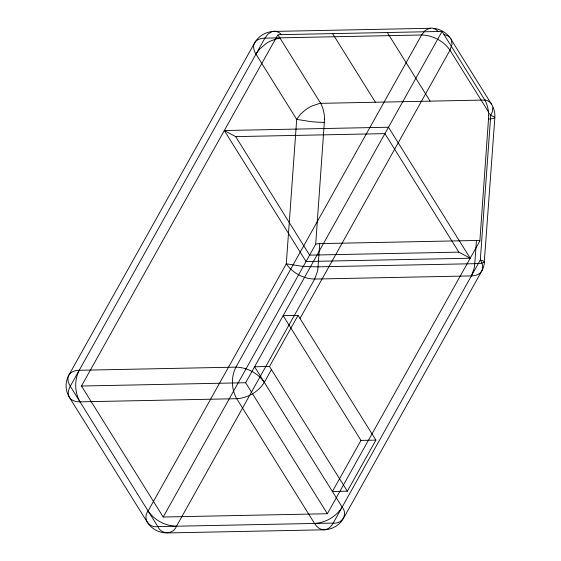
<?xml version="1.0" encoding="UTF-8"?>
<svg xmlns="http://www.w3.org/2000/svg" width="561" height="561" viewBox="0 0 561 561"><rect width="100%" height="100%" fill="white"/><g stroke="black" fill="none" stroke-linecap="round" stroke-linejoin="round"><path stroke-width="0.84" d="M277.513 35.371L81.471 386.024L163.195 517.018L315.689 244.252L324.56 119.086M320.548 103.119L311.902 105.994A39.971 39.025 5.1 0 0 304.995 110.208L300.661 114.079L296.699 119.388L286.292 263.831C292.547 273.018 303.592 278.852 314.679 279.055L471.387 275.907L474.052 268.684A36.521 35.652 5.1 0 0 474.767 263.684L476.443 240.48L319.728 243.621L318.059 266.833A36.521 35.652 5.1 0 1 317.344 271.826L314.679 279.055L176.491 526.218C173.321 534.668 161.379 534.843 157.837 526.597L70.279 386.248C68.232 383.03 66.899 378.682 68.863 375.113L254.554 42.973C256.601 39.389 261.033 38.197 264.897 38.141L421.613 34.992C432.692 35.196 443.744 41.03 449.992 50.217L488.505 111.941M163.195 517.018L327.365 513.722L479.865 240.957L488.743 115.79M176.133 526.232L157.837 526.597C148.896 528.322 142.333 518.308 148.111 511.001L286.292 263.831L301.026 266.11A170.796 166.75 5.1 0 0 308.024 266.629L318.059 266.833L474.767 263.684L480.952 263.284L484.262 262.324L494.865 117.529L493.757 116.506L490.721 115.496L489.451 113.462M494.865 117.529L493.147 118.511L488.638 119.1M264.301 382.357C258.053 373.17 247.001 367.336 235.915 367.139L79.206 370.281C74.241 380.007 74.578 392.377 80.006 401.844L236.721 398.696C247.745 398.065 258.516 391.795 264.301 382.357L271.447 369.58M81.471 386.024L245.648 382.728L441.689 32.075M148.111 511.001C154.359 520.187 165.404 526.022 176.491 526.218L333.206 523.076C342.091 524.36 348.115 514.002 342.133 507.109L254.575 366.761L269.497 366.466L298.066 315.366L375.898 440.119L347.329 491.212L332.4 491.513L360.968 440.413L375.898 440.119M300.009 318.48L449.992 50.217L452.026 44.326L451.339 39.522A7.812 7.623 5.1 0 0 449.803 37.335L447.222 35.546L443.996 34.544M324.468 122.396L318.921 122.207A170.256 166.217 5.1 0 1 310.885 121.611L296.699 119.388L255.97 54.108L259.806 48.94L265.676 43.905A40.062 39.116 5.1 0 1 270.956 40.82L279.82 37.839M342.133 507.109C336.348 516.548 325.569 522.817 314.546 523.448L236.721 398.696C231.286 389.236 230.95 376.859 235.915 367.139L421.613 34.992L425.14 30.504L429.74 28.183M272.183 31.528L268.074 33.976L264.897 38.141L70.279 386.248C68.386 389.558 67.292 393.969 69.431 397.433L147.263 522.186A22.861 22.321 5.1 0 0 167.332 532.943L324.041 529.801A22.861 22.321 5.1 0 0 343.549 518.245L481.731 271.075C483.701 267.506 482.362 263.158 480.314 259.939L490.721 115.496L492.376 111.576L492.796 107.649M324.44 529.78C328.374 529.479 331.397 526.358 333.206 523.076L480.314 259.939L483.351 260.949L484.459 261.973M471.387 275.907C475.258 275.851 479.683 274.652 481.731 271.075A22.861 22.321 5.1 0 0 484.395 262.681M79.206 370.281C75.335 370.337 70.917 371.536 68.863 375.113A22.861 22.321 5.1 0 0 69.431 397.433C71.654 400.919 76.128 401.942 80.006 401.844M274.063 31.416L430.771 28.267M224.309 130.531L388.485 127.235L470.209 258.228L306.033 261.524L224.309 130.531L235.669 136.618L384.916 133.623L458.856 252.141L470.209 258.228M458.856 252.141L309.602 255.136L235.669 136.618M298.066 315.366L283.144 315.661L360.968 440.413M324.041 529.801C319.924 529.857 316.579 526.758 314.546 523.448M484.725 99.83L487.951 100.833L490.531 102.614A7.826 7.637 5.1 0 1 491.759 104.206M438.316 31.5L435.715 29.382L432.79 28.211A7.826 7.637 5.1 0 0 430.764 28.057M281.608 34.649L279.006 32.524L276.082 31.36A7.826 7.637 5.1 0 0 274.056 31.206M450.841 39.032L491.569 104.318A22.861 22.321 5.1 0 1 494.907 116.653M387.328 32.524L430.133 101.141M332.603 33.625L375.407 102.235M269.497 366.466L347.329 491.212M245.648 382.728L251.482 392.09M252.527 393.759L327.365 513.722M255.97 54.108C253.923 50.89 252.59 46.542 254.554 42.973A22.861 22.321 5.1 0 1 274.056 31.416M476.443 240.494A9.93 9.691 5.1 0 1 479.865 240.935M315.696 244.266A16.5 16.115 5.1 0 1 319.728 243.6M433.422 28.366A22.861 22.321 5.1 0 1 449.333 36.9M484.83 99.781A36.023 35.168 5.1 0 1 488.666 115.79M320.612 103.091A37.04 36.163 5.1 0 1 324.524 119.086M442.054 31.423L277.877 34.719L320.682 103.336L484.858 100.04L442.054 31.423"/></g></svg>
